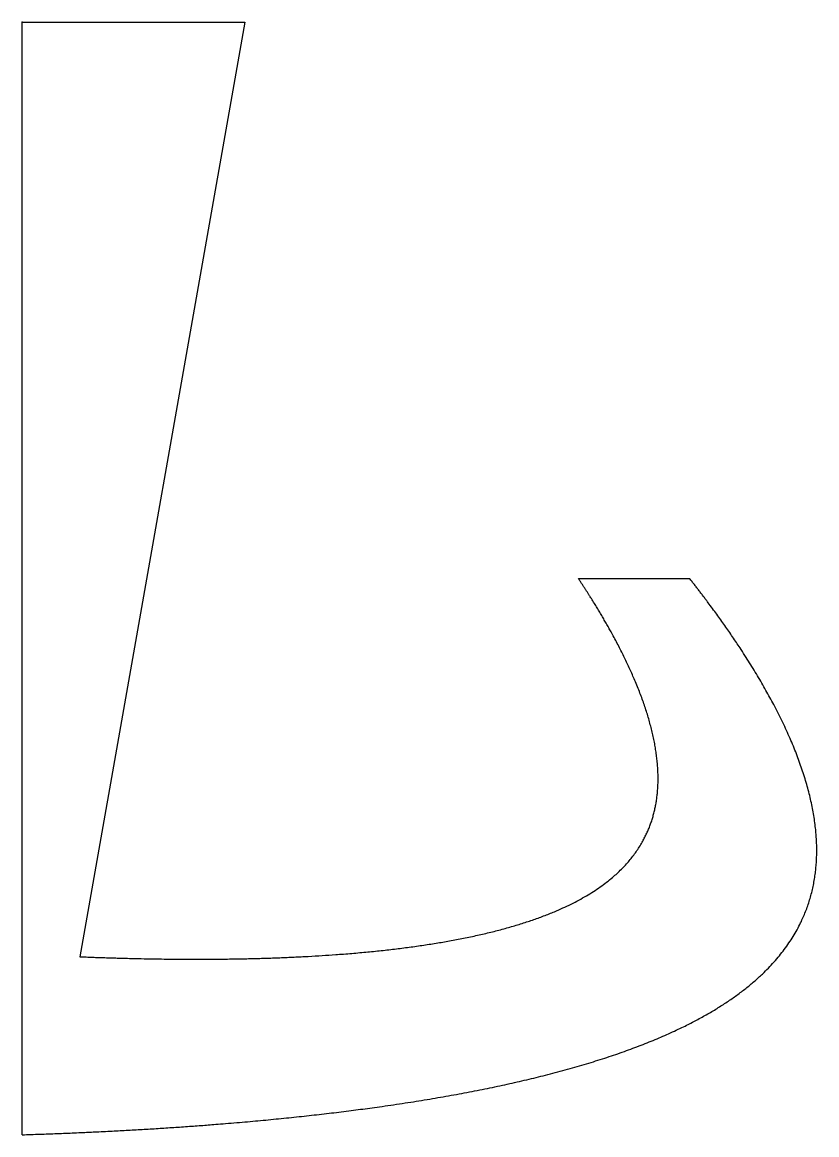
# Model space of a CAD drawing. Header units: millimetres. Extents: x 0 to 3.57, y -5 to 0.
import ezdxf

# ---------------------------------------------------------------- set-up
doc = ezdxf.new("R2010")
doc.units = ezdxf.units.MM
doc.layers.get('0').update_dxf_attribs({"linetype": 'CONTINUOUS'})

msp = doc.modelspace()

# ---------------------------------------------------------------- linework, layer by layer
for p, q in [((0, -5), (0, 0)), ((0, 0), (1, 0)), ((1, 0), (0.2594, -4.2)), ((2.5, -2.5), (3, -2.5))]:
    msp.add_line(p, q)
for points in [[(0, -5), (0.1868, -4.9941), (0.55, -4.9787), (1.0634, -4.9447), (1.6838, -4.877), (2.3451, -4.7527), (2.8799, -4.5844), (3.275, -4.3674), (3.5184, -4.0977), (3.6074, -3.7743), (3.5497, -3.3999), (3.3939, -3.0623), (3.2192, -2.7888), (3.0773, -2.5978), (3, -2.5)], [(0.2594, -4.2), (0.3938, -4.2054), (0.655, -4.2129), (1.0245, -4.2144), (1.4715, -4.1962), (1.9487, -4.1376), (2.3362, -4.0396), (2.6247, -3.8979), (2.8065, -3.7093), (2.8808, -3.4734), (2.8537, -3.1929), (2.7564, -2.9352), (2.6435, -2.7243), (2.5507, -2.5761), (2.5, -2.5)]]:
    msp.add_open_spline(points, degree=5)
msp.add_point((0, 0))
msp.add_point((0, 0))
msp.add_point((0, 0))

doc.saveas('drawing.dxf')
